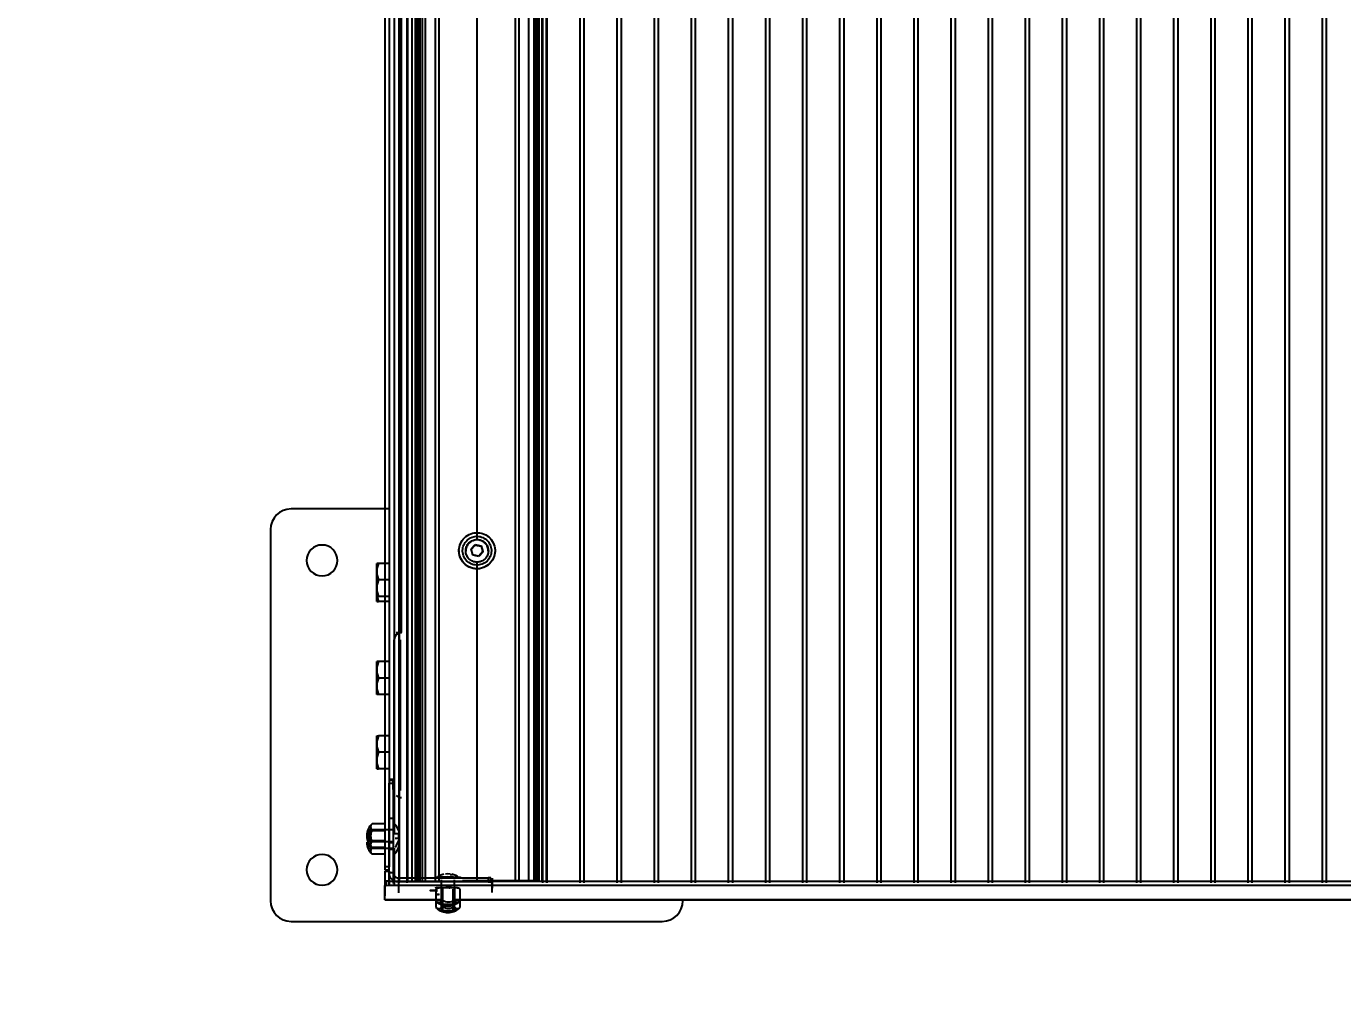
# Model space of a CAD drawing. Header units: millimetres. Extents: x 4625 to 14334, y 16216 to 31562.
# Drawn here: x 5780 to 6418, y 26834 to 27302 of the extents above; entities that cross this region are included whole.
import ezdxf

# ---------------------------------------------------------------- set-up
doc = ezdxf.new("R2010")
doc.units = ezdxf.units.MM
doc.header["$LTSCALE"] = 3
doc.layers.add('Default', color=7, linetype='Continuous')
doc.styles.get("Standard").update_dxf_attribs({"font": 'arial.ttf'})
doc.dimstyles.new('MATEUSZ', dxfattribs={"dimtxt": 35, "dimasz": 16, "dimexe": 0.18, "dimexo": 0.0625, "dimgap": 0.09, "dimtad": 0, "dimdec": 0, "dimdsep": 46, "dimtxsty": 'Standard', "dimblk": 'DOT', "dimcen": 0.09, "dimse1": 1, "dimse2": 1, "dimadec": 0, "dimazin": 0, "dimtfac": 1, "dimtdec": 0, "dimtofl": 0, "dimtmove": 0, "dimatfit": 3, "dimfxl": 1, "dimtolj": 1, "dimtzin": 0, "dimlwd": 9, "dimlwe": 9, "dimarcsym": 0})

# ---------------------------------------------------------------- blocks, each defined once
blk = doc.blocks.new('_Dot')
at = {"color": 0, "linetype": 'ByBlock', "lineweight": -2}
blk.add_line((-0.5, 0), (-1, 0), dxfattribs=at)
at = {"color": 0, "linetype": 'ByBlock', "const_width": 0.5}
blk.add_lwpolyline([(-0.25, 0, 1), (0.25, 0, 1)], format="xyb", close=True, dxfattribs=at)
blk = doc.blocks.new('*D31')
at = {"color": 0, "lineweight": 9, "transparency": 16777216}
for p, q in [((5803.89, 26303.39), (9576.19, 26303.39)), ((13713.73, 26303.39), (9941.43, 26303.39))]:
    blk.add_line(p, q, dxfattribs=at)
at = {"layer": 'Defpoints', "color": 0, "transparency": 16777216}
for p in [(5787.89, 28729.99), (13729.73, 28729.99), (13729.73, 26303.39)]:
    blk.add_point(p, dxfattribs=at)
at = {"color": 0, "lineweight": 9, "transparency": 16777216, "xscale": 16, "yscale": 16, "zscale": 16, "rotation": 180}
blk.add_blockref('_Dot', (5787.89, 26303.39), dxfattribs=at)
at = {"color": 0, "lineweight": 9, "transparency": 16777216, "xscale": 16, "yscale": 16, "zscale": 16}
blk.add_blockref('_Dot', (13729.73, 26303.39), dxfattribs=at)
at = {"color": 0, "transparency": 16777216, "insert": (9758.81, 26303.39), "char_height": 123, "attachment_point": 5}
blk.add_mtext('\\A1;7942', dxfattribs=at)

msp = doc.modelspace()

# ---------------------------------------------------------------- linework, layer by layer
at = {"layer": 'Default'}
for p, q in [((5960.64, 28706.95), (5960.64, 26887.39)), ((5960.64, 26887.25), (5960.64, 28706.81)), ((5964.64, 26887.25), (5964.64, 28706.81)), ((5964.97, 26887.39), (5964.97, 28706.95)), ((5966.97, 26887.84), (5966.97, 28707.4)), ((5968.47, 28707.83), (5968.47, 26888.27)), ((5968.47, 28707.47), (5968.47, 26887.91)), ((5968.59, 26887.98), (5968.59, 28707.54)), ((5969.28, 28707.9), (5969.28, 26888.34)), ((5970.22, 28707.74), (5970.22, 26888.19)), ((5970.22, 28707.54), (5970.22, 26887.98)), ((5970.97, 26887.98), (5970.97, 28707.54)), ((5971.97, 26887.98), (5971.97, 28707.54)), ((5973.47, 26888.09), (5973.47, 28707.64)), ((5978.22, 28707.82), (5978.22, 26888.27)), ((5979.97, 28707.82), (5979.97, 26888.26)), ((6016.97, 28707.82), (6016.97, 26888.26)), ((6018.72, 28707.82), (6018.72, 26888.27)), ((6023.47, 28707.64), (6023.47, 26888.09)), ((6025.97, 28707.54), (6025.97, 26887.98)), ((6026.72, 28707.74), (6026.72, 26888.19)), ((6026.72, 28707.54), (6026.72, 26887.98)), ((6027.67, 28707.9), (6027.67, 26888.34)), ((6028.36, 28707.54), (6028.36, 26887.98)), ((6028.47, 28707.83), (6028.47, 26888.27)), ((6029.97, 28707.4), (6029.97, 26887.84)), ((6030.31, 28706.81), (6030.31, 26887.25)), ((6031.97, 28706.95), (6031.97, 26887.39)), ((6032.31, 28706.81), (6032.31, 26887.25)), ((6048.31, 28706.81), (6048.31, 26887.25)), ((6050.31, 28706.81), (6050.31, 26887.25)), ((6066.31, 28706.81), (6066.31, 26887.25)), ((6068.31, 28706.81), (6068.31, 26887.25)), ((6084.31, 28706.81), (6084.31, 26887.25)), ((6086.31, 28706.81), (6086.31, 26887.25)), ((6102.31, 28706.81), (6102.31, 26887.25)), ((6104.31, 28706.81), (6104.31, 26887.25)), ((6120.31, 28706.81), (6120.31, 26887.25)), ((6122.31, 28706.81), (6122.31, 26887.25)), ((6138.31, 28706.81), (6138.31, 26887.25)), ((6140.31, 28706.81), (6140.31, 26887.25)), ((6156.31, 28706.81), (6156.31, 26887.25)), ((6158.31, 28706.81), (6158.31, 26887.25)), ((6174.31, 28706.81), (6174.31, 26887.25)), ((6176.31, 28706.81), (6176.31, 26887.25)), ((6192.31, 28706.81), (6192.31, 26887.25)), ((6194.31, 28706.81), (6194.31, 26887.25)), ((6210.31, 28706.81), (6210.31, 26887.25)), ((6212.31, 28706.81), (6212.31, 26887.25)), ((6228.31, 28706.81), (6228.31, 26887.25)), ((6230.31, 28706.81), (6230.31, 26887.25)), ((6246.31, 28706.81), (6246.31, 26887.25)), ((6248.31, 28706.81), (6248.31, 26887.25)), ((6264.31, 28706.81), (6264.31, 26887.25)), ((6266.31, 28706.81), (6266.31, 26887.25)), ((6282.31, 28706.81), (6282.31, 26887.25)), ((6284.31, 28706.81), (6284.31, 26887.25)), ((6300.31, 28706.81), (6300.31, 26887.25)), ((6302.31, 28706.81), (6302.31, 26887.25)), ((6318.31, 28706.81), (6318.31, 26887.25)), ((6320.31, 28706.81), (6320.31, 26887.25)), ((6336.31, 28706.81), (6336.31, 26887.25)), ((6338.31, 28706.81), (6338.31, 26887.25)), ((6354.31, 28706.81), (6354.31, 26887.25)), ((6356.31, 28706.81), (6356.31, 26887.25)), ((6372.31, 28706.81), (6372.31, 26887.25)), ((6374.31, 28706.81), (6374.31, 26887.25)), ((6390.31, 28706.81), (6390.31, 26887.25)), ((6392.31, 28706.81), (6392.31, 26887.25)), ((6408.31, 28706.81), (6408.31, 26887.25)), ((6410.31, 28706.81), (6410.31, 26887.25)), ((5953.81, 28701.55), (5953.81, 26894.97)), ((5955.81, 28701.55), (5955.81, 26894.97)), ((5958.31, 28696.71), (5958.31, 26910.68)), ((5961.81, 27008.49), (5961.81, 28568.49)), ((5998.47, 27053.64), (5998.47, 27380.59)), ((5955.81, 27068.49), (5908.31, 27068.49)), ((5898.31, 27058.49), (5898.31, 26878.49)), ((5995.66, 27048.88), (5997.62, 27050.99)), ((5997.62, 27050.99), (5997.62, 27051.17)), ((5997.62, 27050.99), (6000.44, 27050.35)), ((6000.44, 27050.35), (6001.29, 27047.59)), ((5999.32, 27045.48), (5996.51, 27046.13)), ((6001.29, 27047.59), (5999.32, 27045.48)), ((6001.29, 27047.59), (6001.29, 27047.77)), ((5956.31, 27042.09), (5950.62, 27042.09)), ((5998.47, 26888.54), (5998.47, 27042.66)), ((5950.62, 27034.09), (5949.91, 27034.09)), ((5956.31, 27034.09), (5950.62, 27034.09)), ((5956.31, 27026.09), (5950.62, 27026.09)), ((5956.31, 27023.58), (5950.62, 27023.58)), ((5958.31, 26931.99), (5958.31, 27004.99)), ((5961.31, 26931.99), (5961.31, 27004.99)), ((5956.31, 26994.49), (5950.62, 26994.49)), ((5950.62, 26986.49), (5949.91, 26986.49)), ((5956.31, 26986.49), (5950.62, 26986.49)), ((5956.31, 26978.49), (5950.62, 26978.49)), ((5956.31, 26958.49), (5950.62, 26958.49)), ((5950.62, 26950.49), (5949.91, 26950.49)), ((5956.31, 26950.49), (5950.62, 26950.49)), ((5956.31, 26942.49), (5950.62, 26942.49)), ((5955.81, 26937.38), (5957.81, 26937.38)), ((5955.81, 26936.89), (5957.81, 26936.89)), ((5955.81, 26892.12), (5955.81, 26935.52)), ((5955.81, 26935.52), (5957.81, 26935.52)), ((5957.81, 26932.42), (5957.81, 26937.37)), ((5957.81, 26935.52), (5957.81, 26892.12)), ((5953.53, 26915.8), (5947.61, 26915.8)), ((5955.81, 26918.52), (5957.81, 26918.52)), ((5945.81, 26913.03), (5957.81, 26913.03)), ((5946.61, 26912.49), (5953.27, 26912.49)), ((5953.53, 26912.92), (5947.61, 26912.92)), ((5958.81, 26911.18), (5960.49, 26911.18)), ((5957.81, 26907.03), (5945.81, 26907.03)), ((5957.81, 26903.89), (5945.81, 26903.89)), ((5953.27, 26907.57), (5946.61, 26907.57)), ((5953.53, 26907.14), (5947.61, 26907.14)), ((5953.53, 26904.26), (5947.61, 26904.26)), ((5957.81, 26906.53), (5955.81, 26906.53)), ((5957.81, 26903.39), (5955.81, 26903.39)), ((5958.31, 26904.07), (5958.31, 26886.13)), ((5958.81, 26908.88), (5960.49, 26908.88)), ((5953.53, 26901.12), (5947.61, 26901.12)), ((5955.81, 26894.97), (5953.81, 26894.97)), ((5953.81, 26893.51), (5955.81, 26893.51)), ((5953.81, 26892.83), (5955.81, 26892.83)), ((5953.81, 26892.83), (5953.81, 26886.31)), ((5955.81, 26892.83), (5955.81, 26886.31)), ((5955.81, 26886.89), (5955.81, 26892.12)), ((5955.81, 26892.12), (5957.81, 26892.12)), ((5957.81, 26892.12), (5957.81, 26886.89)), ((5953.81, 26887.84), (5953.81, 26885.85)), ((5953.81, 26887.84), (5953.81, 26880.9)), ((5953.81, 26878.91), (5953.81, 26885.85)), ((5954.39, 26887.94), (5954.39, 26885.95)), ((5955.81, 26885.99), (5955.81, 26887.98)), ((5955.81, 26887.98), (8502.31, 26887.98)), ((5955.81, 26885.99), (8502.31, 26885.99)), ((5960.31, 26889.63), (5960.31, 26887.63)), ((5960.31, 26889.63), (6003.81, 26889.63)), ((5960.31, 26887.63), (5960.31, 26882.4)), ((6003.81, 26887.63), (5960.31, 26887.63)), ((5978.55, 26884.34), (5978.55, 26878.44)), ((5981.31, 26876.61), (5981.31, 26888.58)), ((5981.78, 26884.67), (5981.78, 26878.77)), ((5981.85, 26877.41), (5981.85, 26884.05)), ((5986.77, 26884.05), (5986.77, 26877.41)), ((5987.31, 26888.58), (5987.31, 26876.61)), ((5987.54, 26884.65), (5987.54, 26878.74)), ((5990.07, 26884.28), (5990.07, 26878.38)), ((6003.81, 26889.63), (6003.81, 26887.63)), ((6005.22, 26887.59), (6005.22, 26889.59)), ((6005.81, 26887.49), (6005.81, 26889.49)), ((6005.81, 26889.49), (6005.81, 26884.54)), ((6005.81, 26882.54), (6005.81, 26887.49)), ((5953.81, 26878.91), (5981.53, 26878.91)), ((5981.56, 26878.9), (5953.81, 26878.9)), ((5978.55, 26881.2), (5978.55, 26875.3)), ((5981.31, 26873.47), (5981.31, 26879.03)), ((5981.85, 26874.27), (5981.85, 26880.91)), ((5986.77, 26880.91), (5986.77, 26874.27)), ((5987.31, 26878.62), (5987.31, 26873.47)), ((8474.06, 26878.9), (5987.8, 26878.9)), ((5987.83, 26878.91), (8474.03, 26878.91)), ((5990.07, 26881.14), (5990.07, 26875.24)), ((5908.31, 26868.49), (6088.31, 26868.49))]:
    msp.add_line(p, q, dxfattribs=at)
for points in [[(6000.43, 27056.74, 0), (6001.18, 27056.53, 0), (6001.95, 27056.25, 0), (6002.7, 27055.88, 0), (6003.43, 27055.43, 0), (6004.13, 27054.9, 0), (6004.77, 27054.29, 0), (6005.37, 27053.61, 0), (6005.89, 27052.88, 0), (6006.33, 27052.09, 0), (6006.68, 27051.26, 0), (6006.95, 27050.41, 0), (6007.12, 27049.56, 0), (6007.21, 27048.7, 0), (6007.22, 27047.87, 0), (6007.14, 27047.06, 0), (6007, 27046.29, 0), (6006.79, 27045.53, 0), (6006.51, 27044.77, 0), (6006.14, 27044.02, 0), (6005.69, 27043.29, 0), (6005.15, 27042.6, 0), (6004.55, 27041.95, 0), (6003.87, 27041.36, 0), (6003.13, 27040.84, 0), (6002.33, 27040.4, 0), (6001.51, 27040.05, 0), (6000.66, 27039.78, 0), (5999.8, 27039.61, 0), (5998.94, 27039.52, 0), (5998.11, 27039.51, 0), (5997.3, 27039.59, 0), (5996.52, 27039.73, 0), (5995.76, 27039.94, 0), (5995, 27040.22, 0), (5994.25, 27040.59, 0), (5993.52, 27041.04, 0), (5992.82, 27041.57, 0), (5992.17, 27042.18, 0), (5991.58, 27042.86, 0), (5991.06, 27043.6, 0), (5990.62, 27044.38, 0), (5990.27, 27045.21, 0), (5990, 27046.06, 0), (5989.82, 27046.91, 0), (5989.74, 27047.77, 0), (5989.73, 27048.6, 0), (5989.8, 27049.41, 0), (5989.94, 27050.18, 0), (5990.15, 27050.94, 0), (5990.44, 27051.7, 0), (5990.81, 27052.45, 0), (5991.26, 27053.18, 0), (5991.79, 27053.87, 0), (5992.4, 27054.52, 0), (5993.08, 27055.11, 0), (5993.82, 27055.63, 0), (5994.61, 27056.07, 0), (5995.44, 27056.42, 0), (5996.29, 27056.69, 0), (5997.15, 27056.86, 0), (5998, 27056.95, 0), (5998.84, 27056.96, 0), (5999.65, 27056.88, 0)], [(6000.04, 27055.04, 0), (6000.64, 27054.87, 0), (6001.25, 27054.65, 0), (6001.85, 27054.35, 0), (6002.44, 27053.99, 0), (6002.99, 27053.57, 0), (6003.51, 27053.08, 0), (6003.99, 27052.54, 0), (6004.4, 27051.95, 0), (6004.76, 27051.32, 0), (6005.04, 27050.66, 0), (6005.25, 27049.98, 0), (6005.39, 27049.29, 0), (6005.46, 27048.61, 0), (6005.47, 27047.94, 0), (6005.41, 27047.3, 0), (6005.3, 27046.68, 0), (6005.13, 27046.07, 0), (6004.9, 27045.47, 0), (6004.6, 27044.86, 0), (6004.24, 27044.28, 0), (6003.82, 27043.73, 0), (6003.33, 27043.21, 0), (6002.79, 27042.74, 0), (6002.19, 27042.32, 0), (6001.56, 27041.97, 0), (6000.9, 27041.69, 0), (6000.22, 27041.47, 0), (5999.53, 27041.33, 0), (5998.85, 27041.26, 0), (5998.18, 27041.26, 0), (5997.53, 27041.32, 0), (5996.91, 27041.43, 0), (5996.31, 27041.6, 0), (5995.7, 27041.83, 0), (5995.1, 27042.12, 0), (5994.51, 27042.48, 0), (5993.95, 27042.9, 0), (5993.43, 27043.39, 0), (5992.96, 27043.93, 0), (5992.54, 27044.52, 0), (5992.19, 27045.15, 0), (5991.91, 27045.81, 0), (5991.7, 27046.49, 0), (5991.55, 27047.18, 0), (5991.48, 27047.86, 0), (5991.48, 27048.53, 0), (5991.54, 27049.17, 0), (5991.65, 27049.79, 0), (5991.82, 27050.4, 0), (5992.05, 27051.01, 0), (5992.34, 27051.61, 0), (5992.7, 27052.19, 0), (5993.13, 27052.75, 0), (5993.62, 27053.26, 0), (5994.16, 27053.73, 0), (5994.75, 27054.15, 0), (5995.39, 27054.5, 0), (5996.05, 27054.78, 0), (5996.73, 27055, 0), (5997.41, 27055.14, 0), (5998.1, 27055.21, 0), (5998.77, 27055.21, 0), (5999.42, 27055.15, 0)], [(5945.81, 26910.03, 0), (5945.81, 26913.03, 0), (5945.81, 26910.03, 0), (5945.81, 26907.03, 0)], [(5945.81, 26906.89, 0), (5945.81, 26909.89, 0), (5945.81, 26906.89, 0), (5945.81, 26903.89, 0)], [(5946.61, 26912.49, 0), (5946.61, 26912.49, 0), (5946.61, 26912.49, 0), (5946.61, 26912.49, 0), (5946.61, 26912.49, 0), (5946.61, 26912.49, 0), (5946.61, 26912.49, 0), (5946.61, 26912.49, 0), (5946.61, 26912.49, 0), (5946.61, 26912.49, 0), (5946.61, 26912.49, 0), (5946.61, 26912.48, 0), (5946.61, 26912.47, 0), (5946.61, 26912.42, 0), (5946.61, 26912.19, 0), (5946.61, 26907.94, 0), (5946.61, 26907.58, 0), (5946.61, 26907.57, 0), (5946.61, 26907.57, 0), (5946.61, 26907.57, 0), (5946.61, 26907.57, 0), (5946.61, 26907.57, 0), (5946.61, 26907.57, 0), (5946.61, 26907.57, 0), (5946.61, 26907.57, 0), (5946.61, 26907.57, 0), (5946.61, 26907.57, 0), (5946.61, 26907.57, 0), (5946.61, 26907.57, 0), (5946.61, 26907.57, 0), (5946.61, 26907.57, 0), (5946.61, 26907.57, 0), (5946.61, 26907.57, 0), (5946.61, 26907.58, 0), (5946.61, 26907.59, 0), (5946.61, 26907.64, 0), (5946.61, 26907.87, 0)], [(5984.31, 26876.82, 0), (5982.19, 26876.76, 0), (5981.52, 26876.69, 0), (5981.42, 26876.67, 0), (5981.36, 26876.65, 0), (5981.33, 26876.64, 0), (5981.33, 26876.64, 0), (5981.32, 26876.63, 0), (5981.31, 26876.63, 0), (5981.31, 26876.62, 0), (5981.31, 26876.62, 0), (5981.31, 26876.62, 0), (5981.31, 26876.62, 0), (5981.31, 26876.61, 0), (5981.31, 26876.61, 0), (5981.31, 26876.61, 0), (5981.31, 26876.61, 0), (5981.31, 26876.61, 0), (5981.31, 26876.6, 0), (5981.31, 26876.6, 0), (5981.31, 26876.6, 0), (5981.32, 26876.59, 0), (5981.33, 26876.59, 0), (5981.35, 26876.58, 0), (5981.37, 26876.57, 0), (5981.44, 26876.55, 0), (5981.68, 26876.51, 0), (5983.55, 26876.41, 0), (5985.75, 26876.43, 0), (5986.68, 26876.48, 0), (5987.21, 26876.56, 0), (5987.27, 26876.58, 0), (5987.29, 26876.59, 0), (5987.29, 26876.59, 0), (5987.3, 26876.6, 0), (5987.3, 26876.6, 0), (5987.3, 26876.6, 0), (5987.31, 26876.61, 0), (5987.31, 26876.61, 0), (5987.31, 26876.61, 0), (5987.31, 26876.61, 0), (5987.31, 26876.61, 0), (5987.31, 26876.62, 0), (5987.31, 26876.62, 0), (5987.3, 26876.62, 0), (5987.3, 26876.62, 0), (5987.3, 26876.63, 0), (5987.29, 26876.63, 0), (5987.29, 26876.64, 0), (5987.27, 26876.65, 0), (5987.24, 26876.66, 0), (5987.17, 26876.67, 0), (5986.94, 26876.71, 0)], [(5984.31, 26873.68, 0), (5982.19, 26873.62, 0), (5981.52, 26873.55, 0), (5981.42, 26873.53, 0), (5981.36, 26873.51, 0), (5981.33, 26873.5, 0), (5981.33, 26873.5, 0), (5981.32, 26873.49, 0), (5981.31, 26873.49, 0), (5981.31, 26873.48, 0), (5981.31, 26873.48, 0), (5981.31, 26873.48, 0), (5981.31, 26873.48, 0), (5981.31, 26873.48, 0), (5981.31, 26873.47, 0), (5981.31, 26873.47, 0), (5981.31, 26873.47, 0), (5981.31, 26873.47, 0), (5981.31, 26873.46, 0), (5981.31, 26873.46, 0), (5981.31, 26873.46, 0), (5981.32, 26873.45, 0), (5981.33, 26873.45, 0), (5981.35, 26873.44, 0), (5981.37, 26873.43, 0), (5981.44, 26873.41, 0), (5981.68, 26873.37, 0), (5983.55, 26873.27, 0), (5985.75, 26873.29, 0), (5986.68, 26873.35, 0), (5987.21, 26873.42, 0), (5987.27, 26873.44, 0), (5987.29, 26873.45, 0), (5987.29, 26873.45, 0), (5987.3, 26873.46, 0), (5987.3, 26873.46, 0), (5987.3, 26873.46, 0), (5987.31, 26873.47, 0), (5987.31, 26873.47, 0), (5987.31, 26873.47, 0), (5987.31, 26873.47, 0), (5987.31, 26873.48, 0), (5987.31, 26873.48, 0), (5987.31, 26873.48, 0), (5987.3, 26873.48, 0), (5987.3, 26873.48, 0), (5987.3, 26873.49, 0), (5987.29, 26873.49, 0), (5987.29, 26873.5, 0), (5987.27, 26873.51, 0), (5987.24, 26873.52, 0), (5987.17, 26873.54, 0), (5986.94, 26873.57, 0)]]:
    msp.add_polyline3d(points, close=True, dxfattribs=at)
for points in [[(6007.15, 27049.32, 0), (6007.22, 27048.27, 0), (6007.18, 27047.25, 0), (6007.02, 27046.29, 0), (6006.76, 27045.36, 0), (6006.38, 27044.42, 0), (6005.88, 27043.5, 0), (6005.25, 27042.63, 0), (6004.51, 27041.83, 0), (6003.65, 27041.12, 0), (6002.71, 27040.52, 0), (6001.71, 27040.04, 0), (6000.66, 27039.7, 0), (5999.6, 27039.5, 0), (5998.55, 27039.42, 0), (5997.54, 27039.47, 0), (5996.57, 27039.63, 0), (5995.63, 27039.9, 0), (5994.7, 27040.28, 0), (5993.78, 27040.78, 0), (5992.91, 27041.42, 0), (5992.11, 27042.16, 0), (5991.4, 27043.02, 0), (5990.8, 27043.96, 0), (5990.33, 27044.97, 0), (5989.99, 27046.01, 0), (5989.79, 27047.07, 0), (5989.72, 27048.11, 0), (5989.78, 27049.13, 0), (5989.94, 27050.09, 0), (5990.21, 27051.02, 0), (5990.6, 27051.96, 0), (5991.11, 27052.87, 0)], [(5992.97, 27048.14, 0), (5993, 27048.67, 0), (5993.08, 27049.2, 0), (5993.21, 27049.73, 0), (5993.39, 27050.25, 0), (5993.63, 27050.74, 0), (5993.91, 27051.21, 0), (5994.23, 27051.64, 0), (5994.58, 27052.03, 0), (5994.97, 27052.38, 0), (5995.41, 27052.7, 0), (5995.87, 27052.98, 0), (5996.37, 27053.22, 0), (5996.89, 27053.4, 0), (5997.42, 27053.53, 0), (5997.95, 27053.61, 0), (5998.47, 27053.64, 0)], [(6003.97, 27048, 0), (6003.95, 27048.53, 0), (6003.87, 27049.06, 0), (6003.74, 27049.59, 0), (6003.56, 27050.11, 0), (6003.32, 27050.6, 0), (6003.04, 27051.07, 0), (6002.72, 27051.5, 0), (6002.36, 27051.89, 0), (6001.97, 27052.24, 0), (6001.54, 27052.56, 0), (6001.07, 27052.84, 0), (6000.58, 27053.08, 0), (6000.06, 27053.26, 0), (5999.53, 27053.39, 0), (5999, 27053.47, 0), (5998.47, 27053.5, 0), (5997.95, 27053.47, 0), (5997.42, 27053.39, 0), (5996.89, 27053.26, 0), (5996.37, 27053.08, 0), (5995.87, 27052.84, 0), (5995.41, 27052.56, 0), (5994.97, 27052.24, 0), (5994.58, 27051.89, 0), (5994.23, 27051.5, 0), (5993.91, 27051.07, 0), (5993.63, 27050.6, 0), (5993.39, 27050.11, 0), (5993.21, 27049.59, 0), (5993.08, 27049.06, 0), (5993, 27048.53, 0), (5992.97, 27048, 0)], [(5995.66, 27049.06, 0), (5997.62, 27051.17, 0)], [(5997.62, 27051.17, 0), (6000.44, 27050.52, 0)], [(5998.47, 27053.64, 0), (5999, 27053.61, 0), (5999.53, 27053.53, 0), (6000.06, 27053.4, 0), (6000.58, 27053.22, 0), (6001.07, 27052.98, 0), (6001.54, 27052.7, 0), (6001.97, 27052.38, 0), (6002.36, 27052.03, 0), (6002.72, 27051.64, 0), (6003.04, 27051.21, 0), (6003.32, 27050.74, 0), (6003.56, 27050.25, 0), (6003.74, 27049.73, 0), (6003.87, 27049.2, 0), (6003.95, 27048.67, 0), (6003.97, 27048.14, 0)], [(6000.44, 27050.52, 0), (6001.29, 27047.77, 0)], [(5998.47, 27042.66, 0), (5997.95, 27042.69, 0), (5997.42, 27042.77, 0), (5996.89, 27042.9, 0), (5996.37, 27043.08, 0), (5995.87, 27043.32, 0), (5995.41, 27043.6, 0), (5994.97, 27043.92, 0), (5994.58, 27044.27, 0), (5994.23, 27044.66, 0), (5993.91, 27045.09, 0), (5993.63, 27045.55, 0), (5993.39, 27046.05, 0), (5993.21, 27046.56, 0), (5993.08, 27047.09, 0), (5993, 27047.62, 0), (5992.97, 27048.14, 0)], [(5996.51, 27046.3, 0), (5995.66, 27049.06, 0)], [(5999.32, 27045.66, 0), (5996.51, 27046.3, 0)], [(6003.97, 27048.14, 0), (6003.95, 27047.62, 0), (6003.87, 27047.09, 0), (6003.74, 27046.56, 0), (6003.56, 27046.05, 0), (6003.32, 27045.55, 0), (6003.04, 27045.09, 0), (6002.72, 27044.66, 0), (6002.36, 27044.27, 0), (6001.97, 27043.92, 0), (6001.54, 27043.6, 0), (6001.07, 27043.32, 0), (6000.58, 27043.08, 0), (6000.06, 27042.9, 0), (5999.53, 27042.77, 0), (5999, 27042.69, 0), (5998.47, 27042.66, 0)], [(6001.29, 27047.77, 0), (5999.32, 27045.66, 0)], [(5950.62, 27042.09, 0), (5950.08, 27040.02, 0), (5949.95, 27039.05, 0), (5949.91, 27038.09, 0)], [(5949.91, 27042.09, 0), (5949.91, 27042.09, 0), (5949.91, 27042.09, 0), (5949.91, 27042.09, 0), (5949.91, 27042.09, 0), (5949.91, 27042.09, 0), (5949.91, 27042.09, 0), (5949.91, 27042.09, 0), (5949.91, 27042.09, 0), (5949.91, 27042.09, 0), (5949.91, 27042.09, 0), (5949.91, 27042.09, 0), (5949.91, 27042.09, 0), (5949.92, 27042.09, 0), (5949.98, 27042.09, 0), (5950.2, 27042.09, 0), (5950.62, 27042.09, 0)], [(5949.91, 27038.09, 0), (5949.91, 27042.09, 0)], [(5950.62, 27042.09, 0), (5950.08, 27042.09, 0), (5949.91, 27042.09, 0)], [(5949.91, 27038.09, 0), (5949.95, 27037.13, 0), (5950.08, 27036.17, 0), (5950.62, 27034.09, 0)], [(5949.91, 27034.09, 0), (5949.91, 27038.09, 0)], [(5950.62, 27034.09, 0), (5950.08, 27032.02, 0), (5949.95, 27031.05, 0), (5949.91, 27030.09, 0)], [(5949.91, 27030.09, 0), (5949.91, 27034.09, 0)], [(5949.91, 27030.09, 0), (5949.95, 27029.13, 0), (5950.08, 27028.17, 0), (5950.62, 27026.09, 0)], [(5949.91, 27026.09, 0), (5949.91, 27026.09, 0), (5949.91, 27026.09, 0), (5949.91, 27026.09, 0), (5949.91, 27026.09, 0), (5949.91, 27026.09, 0), (5949.91, 27026.09, 0), (5949.91, 27026.09, 0), (5949.91, 27026.09, 0), (5949.91, 27026.09, 0), (5949.91, 27026.09, 0), (5949.91, 27026.1, 0), (5949.91, 27026.1, 0), (5949.91, 27026.12, 0), (5949.91, 27026.21, 0), (5949.91, 27026.55, 0), (5949.91, 27030.09, 0)], [(5949.91, 27027.58, 0), (5949.95, 27026.62, 0), (5950.08, 27025.65, 0), (5950.62, 27023.58, 0)], [(5949.91, 27023.58, 0), (5949.91, 27023.58, 0), (5949.91, 27023.58, 0), (5949.91, 27023.58, 0), (5949.91, 27023.58, 0), (5949.91, 27023.58, 0), (5949.91, 27023.58, 0), (5949.91, 27023.58, 0), (5949.91, 27023.58, 0), (5949.91, 27023.58, 0), (5949.91, 27023.58, 0), (5949.91, 27023.58, 0), (5949.91, 27023.59, 0), (5949.91, 27023.61, 0), (5949.91, 27023.69, 0), (5949.91, 27024.04, 0), (5949.91, 27027.58, 0)], [(5950.62, 27026.09, 0), (5950.08, 27026.09, 0), (5949.91, 27026.09, 0)], [(5949.91, 27023.58, 0), (5949.91, 27023.58, 0), (5949.91, 27023.58, 0), (5949.91, 27023.58, 0), (5949.91, 27023.58, 0), (5949.91, 27023.58, 0), (5949.91, 27023.58, 0), (5949.91, 27023.58, 0), (5949.91, 27023.58, 0), (5949.91, 27023.58, 0), (5949.91, 27023.58, 0), (5949.91, 27023.58, 0), (5949.91, 27023.58, 0), (5949.92, 27023.58, 0), (5949.98, 27023.58, 0), (5950.2, 27023.58, 0), (5950.62, 27023.58, 0)], [(5950.62, 27023.58, 0), (5950.08, 27023.58, 0), (5949.95, 27023.58, 0), (5949.92, 27023.58, 0), (5949.91, 27023.58, 0), (5949.91, 27023.58, 0), (5949.91, 27023.58, 0), (5949.91, 27023.58, 0), (5949.91, 27023.58, 0), (5949.91, 27023.58, 0), (5949.91, 27023.58, 0), (5949.91, 27023.58, 0), (5949.91, 27023.58, 0), (5949.91, 27023.58, 0), (5949.91, 27023.58, 0), (5949.91, 27023.58, 0), (5949.91, 27023.58, 0), (5949.91, 27023.58, 0), (5949.91, 27023.58, 0)], [(5959.33, 27008.49, 0), (5961.81, 27008.49, 0)], [(5961.45, 27008.49, 0), (5961.81, 27008.49, 0)], [(5949.91, 26990.49, 0), (5949.91, 26994.49, 0)], [(5950.62, 26994.49, 0), (5950.08, 26992.42, 0), (5949.95, 26991.45, 0), (5949.91, 26990.49, 0)], [(5949.91, 26994.49, 0), (5949.91, 26994.49, 0), (5949.91, 26994.49, 0), (5949.91, 26994.49, 0), (5949.91, 26994.49, 0), (5949.91, 26994.49, 0), (5949.91, 26994.49, 0), (5949.91, 26994.49, 0), (5949.91, 26994.49, 0), (5949.91, 26994.49, 0), (5949.91, 26994.49, 0), (5949.91, 26994.49, 0), (5949.91, 26994.49, 0), (5949.92, 26994.49, 0), (5949.98, 26994.49, 0), (5950.2, 26994.49, 0), (5950.62, 26994.49, 0)], [(5950.62, 26994.49, 0), (5950.08, 26994.49, 0), (5949.91, 26994.49, 0)], [(5949.91, 26986.49, 0), (5949.91, 26990.49, 0)], [(5949.91, 26990.49, 0), (5949.95, 26989.53, 0), (5950.08, 26988.57, 0), (5950.62, 26986.49, 0)], [(5949.91, 26982.49, 0), (5949.91, 26986.49, 0)], [(5950.62, 26986.49, 0), (5950.08, 26984.42, 0), (5949.95, 26983.45, 0), (5949.91, 26982.49, 0)], [(5949.91, 26982.49, 0), (5949.95, 26981.53, 0), (5950.08, 26980.57, 0), (5950.62, 26978.49, 0)], [(5949.91, 26978.49, 0), (5949.91, 26978.49, 0), (5949.91, 26978.49, 0), (5949.91, 26978.49, 0), (5949.91, 26978.49, 0), (5949.91, 26978.49, 0), (5949.91, 26978.49, 0), (5949.91, 26978.49, 0), (5949.91, 26978.49, 0), (5949.91, 26978.49, 0), (5949.91, 26978.49, 0), (5949.91, 26978.5, 0), (5949.91, 26978.5, 0), (5949.91, 26978.52, 0), (5949.91, 26978.61, 0), (5949.91, 26978.95, 0), (5949.91, 26982.49, 0)], [(5950.62, 26978.49, 0), (5950.08, 26978.49, 0), (5949.91, 26978.49, 0)], [(5950.62, 26958.49, 0), (5950.08, 26956.42, 0), (5949.95, 26955.45, 0), (5949.91, 26954.49, 0)], [(5949.91, 26958.49, 0), (5949.91, 26958.49, 0), (5949.91, 26958.49, 0), (5949.91, 26958.49, 0), (5949.91, 26958.49, 0), (5949.91, 26958.49, 0), (5949.91, 26958.49, 0), (5949.91, 26958.49, 0), (5949.91, 26958.49, 0), (5949.91, 26958.49, 0), (5949.91, 26958.49, 0), (5949.91, 26958.49, 0), (5949.91, 26958.49, 0), (5949.92, 26958.49, 0), (5949.98, 26958.49, 0), (5950.2, 26958.49, 0), (5950.62, 26958.49, 0)], [(5949.91, 26954.49, 0), (5949.91, 26958.49, 0)], [(5949.91, 26954.49, 0), (5949.95, 26953.53, 0), (5950.08, 26952.57, 0), (5950.62, 26950.49, 0)], [(5949.91, 26950.49, 0), (5949.91, 26954.49, 0)], [(5949.91, 26946.49, 0), (5949.91, 26950.49, 0)], [(5950.62, 26950.49, 0), (5950.08, 26948.42, 0), (5949.95, 26947.45, 0), (5949.91, 26946.49, 0)], [(5949.91, 26946.49, 0), (5949.95, 26945.53, 0), (5950.08, 26944.57, 0), (5950.62, 26942.49, 0)], [(5949.91, 26942.49, 0), (5949.91, 26942.49, 0), (5949.91, 26942.49, 0), (5949.91, 26942.49, 0), (5949.91, 26942.49, 0), (5949.91, 26942.49, 0), (5949.91, 26942.49, 0), (5949.91, 26942.49, 0), (5949.91, 26942.49, 0), (5949.91, 26942.49, 0), (5949.91, 26942.49, 0), (5949.91, 26942.49, 0), (5949.91, 26942.5, 0), (5949.91, 26942.5, 0), (5949.91, 26942.52, 0), (5949.91, 26942.61, 0), (5949.91, 26942.95, 0), (5949.91, 26946.49, 0)], [(5949.91, 26942.49, 0), (5949.91, 26942.49, 0), (5949.91, 26942.49, 0), (5949.91, 26942.49, 0), (5949.91, 26942.49, 0), (5949.91, 26942.49, 0), (5949.91, 26942.49, 0), (5949.91, 26942.49, 0), (5949.91, 26942.49, 0), (5949.91, 26942.49, 0), (5949.91, 26942.49, 0), (5949.91, 26942.49, 0), (5949.91, 26942.49, 0), (5949.92, 26942.49, 0), (5949.98, 26942.49, 0), (5950.2, 26942.49, 0), (5950.62, 26942.49, 0)], [(5950.62, 26942.49, 0), (5950.08, 26942.49, 0), (5949.95, 26942.49, 0), (5949.92, 26942.49, 0), (5949.91, 26942.49, 0), (5949.91, 26942.49, 0), (5949.91, 26942.49, 0), (5949.91, 26942.49, 0), (5949.91, 26942.49, 0), (5949.91, 26942.49, 0), (5949.91, 26942.49, 0), (5949.91, 26942.49, 0), (5949.91, 26942.49, 0), (5949.91, 26942.49, 0), (5949.91, 26942.49, 0), (5949.91, 26942.49, 0), (5949.91, 26942.49, 0), (5949.91, 26942.49, 0), (5949.91, 26942.49, 0)], [(5957.81, 26936.89, 0), (5957.81, 26937.27, 0), (5957.81, 26937.36, 0), (5957.81, 26937.38, 0), (5957.81, 26937.38, 0), (5957.81, 26937.38, 0), (5957.81, 26937.38, 0), (5957.81, 26937.38, 0), (5957.81, 26937.38, 0), (5957.81, 26937.38, 0), (5957.81, 26937.38, 0), (5957.81, 26937.38, 0), (5957.81, 26937.38, 0), (5957.81, 26937.38, 0), (5957.81, 26937.38, 0), (5957.81, 26937.38, 0), (5957.81, 26937.38, 0), (5957.81, 26937.38, 0), (5957.81, 26937.38, 0), (5957.81, 26937.38, 0), (5957.81, 26937.38, 0), (5957.81, 26937.38, 0), (5957.81, 26937.37, 0)], [(5947.61, 26915.8, 0), (5947.29, 26915.47, 0), (5947.16, 26915.3, 0), (5947.05, 26915.12, 0), (5946.96, 26914.93, 0), (5946.9, 26914.74, 0), (5946.86, 26914.55, 0), (5946.85, 26914.36, 0), (5946.86, 26914.17, 0), (5946.9, 26913.98, 0), (5946.96, 26913.79, 0), (5947.05, 26913.6, 0), (5947.16, 26913.42, 0), (5947.29, 26913.25, 0), (5947.61, 26912.92, 0)], [(5947.61, 26907.14, 0), (5947.29, 26906.81, 0), (5947.16, 26906.64, 0), (5947.05, 26906.46, 0), (5946.96, 26906.27, 0), (5946.9, 26906.08, 0), (5946.86, 26905.89, 0), (5946.85, 26905.7, 0), (5946.86, 26905.51, 0), (5946.9, 26905.32, 0), (5946.96, 26905.13, 0), (5947.05, 26904.94, 0), (5947.16, 26904.76, 0), (5947.29, 26904.59, 0), (5947.61, 26904.26, 0)], [(5947.61, 26904.26, 0), (5947.29, 26904.59, 0), (5947.16, 26904.76, 0), (5947.05, 26904.94, 0), (5946.96, 26905.13, 0), (5946.9, 26905.32, 0), (5946.86, 26905.51, 0), (5946.85, 26905.7, 0), (5946.86, 26905.89, 0), (5946.9, 26906.08, 0), (5946.96, 26906.27, 0), (5947.05, 26906.46, 0), (5947.16, 26906.64, 0), (5947.29, 26906.81, 0), (5947.61, 26907.14, 0)], [(5947.61, 26904, 0), (5947.29, 26903.68, 0), (5947.16, 26903.5, 0), (5947.05, 26903.32, 0), (5946.96, 26903.13, 0), (5946.9, 26902.95, 0), (5946.86, 26902.75, 0), (5946.85, 26902.56, 0), (5946.86, 26902.37, 0), (5946.9, 26902.18, 0), (5946.96, 26901.99, 0), (5947.05, 26901.8, 0), (5947.16, 26901.62, 0), (5947.29, 26901.45, 0), (5947.61, 26901.12, 0)], [(5953.81, 26894.97, 0), (5953.81, 26893.51, 0)], [(5955.81, 26893.51, 0), (5955.81, 26894.97, 0)], [(5960.31, 26887.63, 0), (5959.87, 26887.66, 0), (5959.44, 26887.72, 0), (5959.01, 26887.83, 0), (5958.59, 26887.98, 0), (5958.18, 26888.17, 0), (5957.8, 26888.4, 0), (5957.45, 26888.66, 0), (5957.13, 26888.95, 0), (5956.83, 26889.27, 0), (5956.57, 26889.62, 0), (5956.34, 26890, 0), (5956.15, 26890.41, 0), (5956, 26890.83, 0), (5955.89, 26891.26, 0), (5955.83, 26891.69, 0), (5955.81, 26892.12, 0)], [(5957.81, 26892.12, 0), (5957.82, 26891.88, 0), (5957.85, 26891.64, 0), (5957.91, 26891.4, 0), (5958, 26891.17, 0), (5958.1, 26890.94, 0), (5958.23, 26890.73, 0), (5958.38, 26890.54, 0), (5958.54, 26890.36, 0), (5958.72, 26890.2, 0), (5958.91, 26890.05, 0), (5959.13, 26889.93, 0), (5959.35, 26889.82, 0), (5959.58, 26889.74, 0), (5959.82, 26889.68, 0), (5960.07, 26889.64, 0), (5960.31, 26889.63, 0)], [(5985.46, 26891.4, 0), (5984.31, 26891.48, 0), (5983.15, 26891.4, 0)], [(5985.46, 26891.12, 0), (5985.75, 26891.21, 0), (5986.04, 26891.27, 0), (5986.33, 26891.28, 0), (5986.62, 26891.26, 0)], [(5955.81, 26887.98, 0), (5954.39, 26887.94, 0)], [(5954.39, 26885.95, 0), (5955.81, 26885.99, 0)], [(5984.31, 26890.03, 0), (5979.71, 26889.9, 0), (5978.26, 26889.75, 0), (5978.06, 26889.71, 0), (5977.92, 26889.66, 0), (5977.87, 26889.64, 0), (5977.85, 26889.63, 0), (5977.83, 26889.62, 0), (5977.82, 26889.61, 0), (5977.82, 26889.61, 0), (5977.81, 26889.6, 0), (5977.81, 26889.6, 0), (5977.81, 26889.59, 0), (5977.81, 26889.59, 0), (5977.81, 26889.58, 0)], [(5978.31, 26884.77, 0), (5978.31, 26884.77, 0), (5978.31, 26884.77, 0), (5978.31, 26884.78, 0), (5978.31, 26884.78, 0), (5978.31, 26884.78, 0), (5978.32, 26884.78, 0), (5978.32, 26884.79, 0), (5978.33, 26884.79, 0), (5978.35, 26884.81, 0), (5978.38, 26884.82, 0), (5978.47, 26884.84, 0), (5978.74, 26884.88, 0), (5980.93, 26885, 0), (5983.49, 26884.98, 0), (5984.85, 26884.89, 0), (5985.2, 26884.83, 0), (5985.25, 26884.81, 0), (5985.28, 26884.8, 0), (5985.29, 26884.79, 0), (5985.3, 26884.79, 0), (5985.3, 26884.78, 0), (5985.3, 26884.78, 0), (5985.31, 26884.77, 0), (5985.31, 26884.77, 0), (5985.31, 26884.77, 0), (5985.31, 26884.77, 0), (5985.31, 26884.77, 0)], [(5980.16, 26884.79, 0), (5979.38, 26884.64, 0), (5978.55, 26884.34, 0)], [(5979.32, 26884.62, 0), (5979.33, 26884.62, 0), (5979.34, 26884.63, 0), (5979.37, 26884.65, 0), (5979.43, 26884.67, 0), (5979.61, 26884.71, 0), (5980.16, 26884.79, 0)], [(5980.16, 26884.79, 0), (5984.66, 26884.94, 0)], [(5981.78, 26884.67, 0), (5980.94, 26884.8, 0), (5980.16, 26884.79, 0)], [(5984.66, 26884.94, 0), (5983.27, 26884.88, 0), (5981.78, 26884.67, 0)], [(5990.81, 26889.58, 0), (5990.81, 26889.59, 0), (5990.81, 26889.59, 0), (5990.8, 26889.6, 0), (5990.8, 26889.6, 0), (5990.8, 26889.61, 0), (5990.79, 26889.61, 0), (5990.78, 26889.62, 0), (5990.77, 26889.63, 0), (5990.72, 26889.65, 0), (5990.67, 26889.67, 0), (5990.51, 26889.72, 0), (5990, 26889.8, 0), (5984.31, 26890.03, 0)], [(5984.66, 26884.94, 0), (5988.8, 26884.75, 0)], [(5987.54, 26884.65, 0), (5986.04, 26884.86, 0), (5984.66, 26884.94, 0)], [(5988.8, 26884.75, 0), (5988.5, 26884.77, 0), (5988.19, 26884.76, 0), (5987.87, 26884.72, 0), (5987.54, 26884.65, 0)], [(5990.07, 26884.28, 0), (5989.41, 26884.59, 0), (5989.1, 26884.68, 0), (5988.8, 26884.75, 0)], [(5991.35, 26888.39, 0), (6016.09, 26888.33, 0)], [(5998.47, 26888.54, 0), (6027.67, 26888.34, 0)], [(6005.22, 26889.59, 0), (6003.81, 26889.63, 0)], [(6003.81, 26887.63, 0), (6005.22, 26887.59, 0)], [(5979.31, 26883.2, 0), (5976.83, 26883.28, 0), (5976.05, 26883.36, 0), (5975.94, 26883.38, 0), (5975.87, 26883.4, 0), (5975.84, 26883.42, 0), (5975.83, 26883.42, 0), (5975.82, 26883.43, 0), (5975.81, 26883.43, 0), (5975.81, 26883.44, 0), (5975.81, 26883.44, 0), (5975.81, 26883.44, 0), (5975.81, 26883.44, 0), (5975.81, 26883.45, 0), (5975.81, 26883.45, 0), (5975.81, 26883.45, 0), (5975.81, 26883.45, 0), (5975.81, 26883.46, 0), (5975.81, 26883.46, 0), (5975.81, 26883.46, 0), (5975.81, 26883.47, 0), (5975.82, 26883.47, 0), (5975.83, 26883.48, 0), (5975.85, 26883.49, 0), (5975.88, 26883.5, 0), (5975.97, 26883.52, 0), (5976.24, 26883.57, 0), (5979.31, 26883.69, 0)], [(5980.16, 26881.65, 0), (5979.38, 26881.5, 0), (5978.55, 26881.2, 0)], [(5978.55, 26878.44, 0), (5978.92, 26878.16, 0), (5979.11, 26878.04, 0), (5979.31, 26877.96, 0), (5979.52, 26877.89, 0), (5979.73, 26877.85, 0), (5979.95, 26877.84, 0), (5980.16, 26877.85, 0), (5980.38, 26877.88, 0), (5980.59, 26877.94, 0), (5980.8, 26878.02, 0), (5981.01, 26878.13, 0), (5981.21, 26878.26, 0), (5981.41, 26878.41, 0), (5981.78, 26878.77, 0)], [(5989.75, 26878.05, 0), (5989.17, 26877.52, 0), (5988.53, 26877.05, 0), (5987.86, 26876.66, 0), (5987.16, 26876.34, 0), (5986.45, 26876.1, 0), (5985.74, 26875.93, 0), (5985.03, 26875.83, 0), (5984.34, 26875.8, 0), (5983.66, 26875.82, 0), (5982.96, 26875.91, 0), (5982.25, 26876.08, 0), (5981.54, 26876.31, 0), (5980.84, 26876.62, 0), (5980.17, 26877, 0), (5979.53, 26877.46, 0), (5978.93, 26877.98, 0)], [(5979.32, 26881.48, 0), (5979.33, 26881.48, 0), (5979.34, 26881.5, 0), (5979.37, 26881.51, 0), (5979.43, 26881.53, 0), (5979.61, 26881.57, 0), (5980.16, 26881.65, 0)], [(5981.78, 26878.77, 0), (5982.43, 26878.45, 0), (5983.14, 26878.2, 0), (5983.89, 26878.05, 0), (5984.66, 26878, 0), (5985.42, 26878.05, 0), (5986.17, 26878.19, 0), (5986.88, 26878.43, 0), (5987.54, 26878.74, 0)], [(5990.07, 26878.38, 0), (5989.7, 26878.02, 0), (5989.3, 26877.74, 0), (5989.09, 26877.63, 0), (5988.88, 26877.55, 0), (5988.67, 26877.49, 0), (5988.45, 26877.46, 0), (5988.24, 26877.45, 0), (5988.02, 26877.46, 0), (5987.81, 26877.5, 0), (5987.6, 26877.57, 0), (5987.4, 26877.65, 0), (5987.21, 26877.77, 0), (5987.02, 26877.9, 0), (5986.84, 26878.05, 0)], [(5987.54, 26878.74, 0), (5987.82, 26878.38, 0), (5987.98, 26878.23, 0), (5988.14, 26878.1, 0), (5988.3, 26877.99, 0), (5988.46, 26877.9, 0), (5988.63, 26877.84, 0), (5988.8, 26877.8, 0), (5988.97, 26877.79, 0), (5989.14, 26877.81, 0), (5989.3, 26877.84, 0), (5989.47, 26877.91, 0), (5989.62, 26877.99, 0), (5989.78, 26878.1, 0), (5989.93, 26878.23, 0), (5990.07, 26878.38, 0)], [(5978.55, 26875.3, 0), (5978.92, 26875.02, 0), (5979.11, 26874.91, 0), (5979.31, 26874.82, 0), (5979.52, 26874.75, 0), (5979.73, 26874.71, 0), (5979.95, 26874.7, 0), (5980.16, 26874.71, 0), (5980.38, 26874.74, 0), (5980.59, 26874.8, 0), (5980.8, 26874.89, 0), (5981.01, 26874.99, 0), (5981.21, 26875.12, 0), (5981.41, 26875.27, 0), (5981.78, 26875.63, 0)], [(5989.75, 26874.91, 0), (5989.17, 26874.38, 0), (5988.53, 26873.92, 0), (5987.86, 26873.52, 0), (5987.16, 26873.2, 0), (5986.45, 26872.96, 0), (5985.74, 26872.79, 0), (5985.03, 26872.69, 0), (5984.34, 26872.66, 0), (5983.66, 26872.68, 0), (5982.96, 26872.78, 0), (5982.25, 26872.94, 0), (5981.54, 26873.17, 0), (5980.84, 26873.48, 0), (5980.17, 26873.86, 0), (5979.53, 26874.32, 0), (5978.93, 26874.84, 0)], [(5981.78, 26875.63, 0), (5982.43, 26875.31, 0), (5983.14, 26875.07, 0), (5983.89, 26874.91, 0), (5984.66, 26874.86, 0), (5985.42, 26874.91, 0), (5986.17, 26875.05, 0), (5986.88, 26875.29, 0), (5987.54, 26875.6, 0)], [(5990.07, 26875.24, 0), (5989.7, 26874.88, 0), (5989.3, 26874.6, 0), (5989.09, 26874.5, 0), (5988.88, 26874.41, 0), (5988.67, 26874.35, 0), (5988.45, 26874.32, 0), (5988.24, 26874.31, 0), (5988.02, 26874.32, 0), (5987.81, 26874.36, 0), (5987.6, 26874.43, 0), (5987.4, 26874.52, 0), (5987.21, 26874.63, 0), (5987.02, 26874.76, 0), (5986.84, 26874.91, 0)], [(5987.54, 26875.6, 0), (5987.82, 26875.24, 0), (5987.98, 26875.09, 0), (5988.14, 26874.96, 0), (5988.3, 26874.85, 0), (5988.46, 26874.76, 0), (5988.63, 26874.7, 0), (5988.8, 26874.66, 0), (5988.97, 26874.65, 0), (5989.14, 26874.67, 0), (5989.3, 26874.71, 0), (5989.47, 26874.77, 0), (5989.62, 26874.85, 0), (5989.78, 26874.96, 0), (5989.93, 26875.09, 0), (5990.07, 26875.24, 0)]]:
    msp.add_polyline3d(points, dxfattribs=at)
for centre, radius, start, end in [((5908.31, 27058.49), 10, 90, 180), ((5923.31, 27043.49), 7.5, 90, 270), ((5923.31, 27043.49), 7.5, 270, 90), ((5961.81, 27004.99), 3.5, 135, 180), ((5961.81, 27004.99), 3.5, 90, 135), ((5961.81, 26931.99), 3.5, 225, 270), ((5952.72, 26910.03), 7.71, 131.51276, 180), ((5952.72, 26910.03), 7.71, 180, 228.48724), ((5952.72, 26910.03), 5.87, 150.53817, 209.46183), ((5952.24, 26910.03), 8.56, 15.64707, 39.96621), ((5952.24, 26910.03), 8.33, 352.02784, 7.97216), ((5952.24, 26910.03), 8.33, 352.02784, 7.97216), ((5952.72, 26906.89), 7.71, 180, 228.48724), ((5952.24, 26910.03), 8.56, 320.03379, 344.35293), ((5952.24, 26906.89), 8.56, 320.03379, 344.35293), ((5923.31, 26893.49), 7.5, 90, 270), ((5923.31, 26893.49), 7.5, 270, 90), ((5984.31, 26883.03), 8.56, 103.3278, 129.79898), ((5984.31, 26883.03), 8.56, 50.20102, 76.6722), ((5908.31, 26878.49), 10, 180, 270), ((6088.31, 26878.49), 10, 270, 0), ((6088.31, 26878.49), 10, 270, 0)]:
    msp.add_arc(centre, radius, start, end, dxfattribs=at)

# ---------------------------------------------------------------- dimensions: what is measured, and where the dimension line sits
dim = msp.add_linear_dim(base=(13729.73, 26303.39), p1=(5787.89, 28729.99), p2=(13729.73, 28729.99), dimstyle='MATEUSZ', override={"dimtxt": 123})
dim.commit()
dim.dimension.update_dxf_attribs({"geometry": '*D31', "text_midpoint": (9758.81, 26303.39)})

doc.saveas('drawing.dxf')
